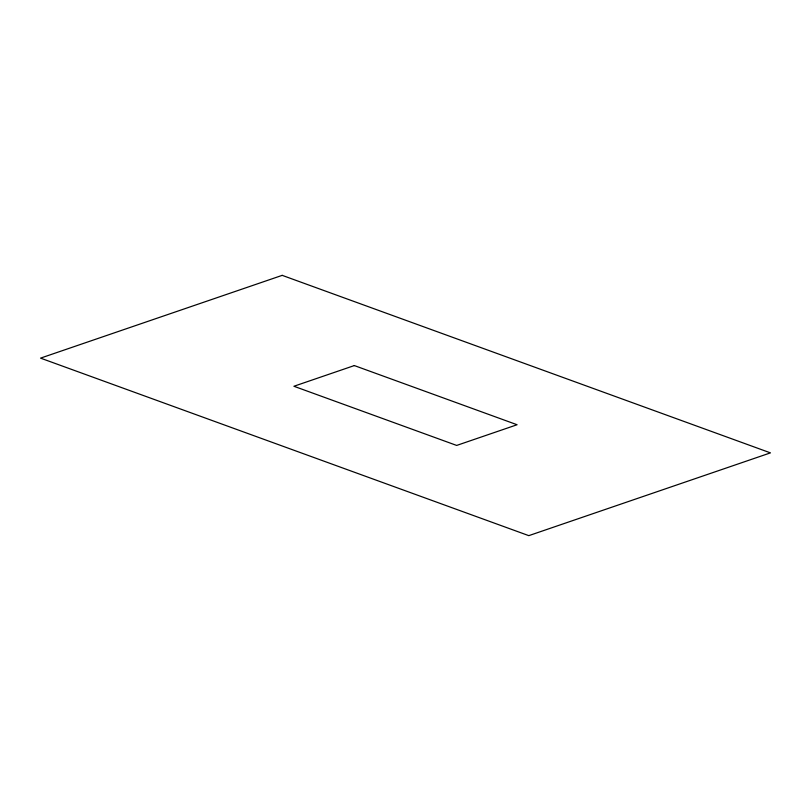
<?xml version="1.0" encoding="UTF-8"?>
<svg xmlns="http://www.w3.org/2000/svg" width="811" height="811" viewBox="0 0 811 811"><rect width="100%" height="100%" fill="white"/><g stroke="black" fill="none" stroke-linecap="round" stroke-linejoin="round"><path stroke-width="1.22" d="M282.198 275.355L40.55 358.127L528.802 535.645L770.45 452.873L282.198 275.355M354.326 365.568L293.917 386.259L456.674 445.432L517.083 424.741L354.326 365.568"/></g></svg>
